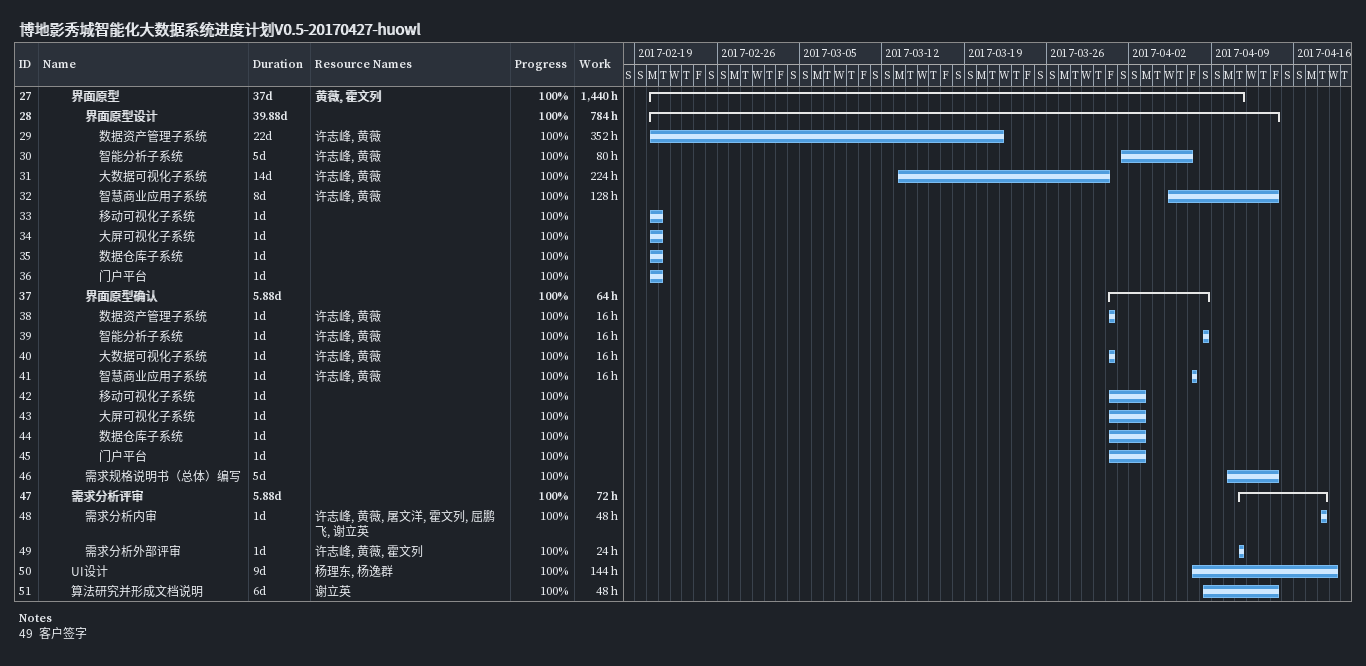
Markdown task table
博地影秀城智能化大数据系统进度计划V0.5-20170427-huowl

| ID | Level | Task | Duration | Start | Finish | Resources | % complete | Work (h) |
|---|---|---|---|---|---|---|---|---|
| 27 | 3 | **界面原型** | 37d | 2017-02-20 | 2017-04-11 | 黄薇, 霍文列 | 100 | 1440 |
| 28 | 4 | **界面原型设计** | 39.88d | 2017-02-20 | 2017-04-14 |  | 100 | 784 |
| 29 | 5 | 数据资产管理子系统 | 22d | 2017-02-20 | 2017-03-22 | 许志峰, 黄薇 | 100 | 352 |
| 30 | 5 | 智能分析子系统 | 5d | 2017-04-01 | 2017-04-07 | 许志峰, 黄薇 | 100 | 80 |
| 31 | 5 | 大数据可视化子系统 | 14d | 2017-03-13 | 2017-03-31 | 许志峰, 黄薇 | 100 | 224 |
| 32 | 5 | 智慧商业应用子系统 | 8d | 2017-04-05 | 2017-04-14 | 许志峰, 黄薇 | 100 | 128 |
| 33 | 5 | 移动可视化子系统 | 1d | 2017-02-20 | 2017-02-21 |  | 100 |  |
| 34 | 5 | 大屏可视化子系统 | 1d | 2017-02-20 | 2017-02-21 |  | 100 |  |
| 35 | 5 | 数据仓库子系统 | 1d | 2017-02-20 | 2017-02-21 |  | 100 |  |
| 36 | 5 | 门户平台 | 1d | 2017-02-20 | 2017-02-21 |  | 100 |  |
| 37 | 4 | **界面原型确认** | 5.88d | 2017-03-31 | 2017-04-08 |  | 100 | 64 |
| 38 | 5 | 数据资产管理子系统 | 1d | 2017-03-31 | 2017-03-31 | 许志峰, 黄薇 | 100 | 16 |
| 39 | 5 | 智能分析子系统 | 1d | 2017-04-08 | 2017-04-08 | 许志峰, 黄薇 | 100 | 16 |
| 40 | 5 | 大数据可视化子系统 | 1d | 2017-03-31 | 2017-03-31 | 许志峰, 黄薇 | 100 | 16 |
| 41 | 5 | 智慧商业应用子系统 | 1d | 2017-04-07 | 2017-04-07 | 许志峰, 黄薇 | 100 | 16 |
| 42 | 5 | 移动可视化子系统 | 1d | 2017-03-31 | 2017-04-03 |  | 100 |  |
| 43 | 5 | 大屏可视化子系统 | 1d | 2017-03-31 | 2017-04-03 |  | 100 |  |
| 44 | 5 | 数据仓库子系统 | 1d | 2017-03-31 | 2017-04-03 |  | 100 |  |
| 45 | 5 | 门户平台 | 1d | 2017-03-31 | 2017-04-03 |  | 100 |  |
| 46 | 4 | 需求规格说明书（总体）编写 | 5d | 2017-04-10 | 2017-04-14 |  | 100 |  |
| 47 | 3 | **需求分析评审** | 5.88d | 2017-04-11 | 2017-04-18 |  | 100 | 72 |
| 48 | 4 | 需求分析内审 | 1d | 2017-04-18 | 2017-04-18 | 许志峰, 黄薇, 屠文洋, 霍文列, 屈鹏飞, 谢立英 | 100 | 48 |
| 49 | 4 | 需求分析外部评审 | 1d | 2017-04-11 | 2017-04-11 | 许志峰, 黄薇, 霍文列 | 100 | 24 |
| 50 | 3 | UI设计 | 9d | 2017-04-07 | 2017-04-19 | 杨理东, 杨逸群 | 100 | 144 |
| 51 | 3 | 算法研究并形成文档说明 | 6d | 2017-04-08 | 2017-04-14 | 谢立英 | 100 | 48 |

Notes
- 49: 客户签字
